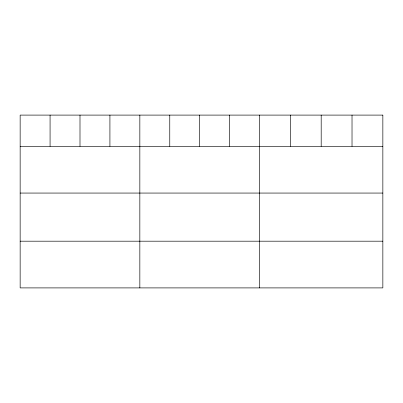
<?xml version="1.0" encoding="UTF-8"?>
<svg xmlns="http://www.w3.org/2000/svg" width="403" height="403" viewBox="0 0 403 403"><rect width="100%" height="100%" fill="white"/><g stroke="black" fill="none" stroke-linecap="round" stroke-linejoin="round"><path stroke-width="0.6" d="M20.15 146.349L382.85 146.349M20.15 193.062L382.85 193.062M20.15 241.19L382.85 241.19M352.021 115.097L352.021 146.349M321.191 115.097L321.191 146.349M290.361 115.097L290.361 146.349M259.532 115.097L259.532 287.903M229.609 115.097L229.609 146.349M199.686 115.097L199.686 146.349M169.764 115.097L169.764 146.349M139.841 115.097L139.841 287.903M109.918 115.097L109.918 146.349M79.996 115.097L79.996 146.349M50.073 115.097L50.073 146.349M382.85 115.097L20.15 115.097L20.15 287.903L382.85 287.903L382.85 115.097"/></g></svg>
